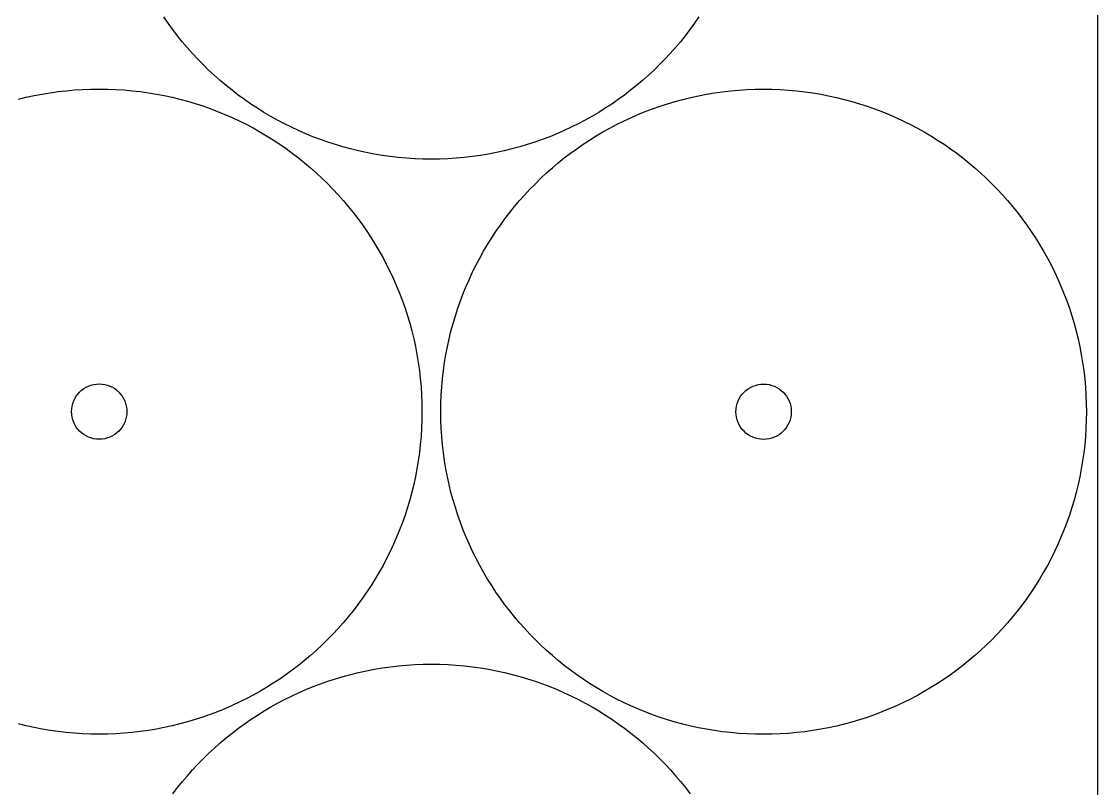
# Model space of a CAD drawing. Extents: x 443 to 1024, y 36 to 674.
# Drawn here: x 906.8 to 1023.5, y 280.3 to 363.6 of the extents above; entities that cross this region are included whole.
import ezdxf

# ---------------------------------------------------------------- set-up
doc = ezdxf.new("R2010")
doc.units = 0
doc.layers.get('0').update_dxf_attribs({"linetype": 'CONTINUOUS'})

msp = doc.modelspace()

# ---------------------------------------------------------------- linework, layer by layer
at = {"color": 0}
msp.add_line((1023.451437, 673.716315), (1023.451437, 36.86042), dxfattribs=at)
at = {"color": 4}
for p, q in [((922.669296, 363.379919), (922.18944, 364.072146)), ((980.234821, 364.072146), (979.754965, 363.379919)), ((923.165234, 362.699926), (922.669296, 363.379919)), ((979.754965, 363.379919), (979.259027, 362.699926)), ((923.676979, 362.032441), (923.165234, 362.699926)), ((924.204257, 361.377741), (923.676979, 362.032441)), ((978.747282, 362.032441), (978.220005, 361.377741)), ((979.259027, 362.699926), (978.747282, 362.032441)), ((924.746792, 360.7361), (924.204257, 361.377741)), ((925.304309, 360.107792), (924.746792, 360.7361)), ((977.67747, 360.7361), (977.119952, 360.107792)), ((978.220005, 361.377741), (977.67747, 360.7361)), ((925.876535, 359.493092), (925.304309, 360.107792)), ((926.463193, 358.892276), (925.876535, 359.493092)), ((976.547726, 359.493092), (975.961068, 358.892276)), ((977.119952, 360.107792), (976.547726, 359.493092)), ((927.06401, 358.305617), (926.463193, 358.892276)), ((927.678709, 357.733392), (927.06401, 358.305617)), ((975.360252, 358.305617), (974.745552, 357.733392)), ((975.961068, 358.892276), (975.360252, 358.305617)), ((928.307017, 357.175874), (927.678709, 357.733392)), ((928.948659, 356.633339), (928.307017, 357.175874)), ((974.117244, 357.175874), (973.475602, 356.633339)), ((974.745552, 357.733392), (974.117244, 357.175874)), ((909.867679, 355.841097), (910.740132, 355.963172)), ((910.740132, 355.963172), (911.619323, 356.063667)), ((911.619323, 356.063667), (912.504975, 356.142309)), ((912.504975, 356.142309), (913.396815, 356.198822)), ((913.396815, 356.198822), (914.294567, 356.232932)), ((914.294567, 356.232932), (915.197957, 356.244363)), ((915.197957, 356.244363), (916.101347, 356.232932)), ((916.101347, 356.232932), (916.9991, 356.198822)), ((916.9991, 356.198822), (917.89094, 356.142309)), ((917.89094, 356.142309), (918.776592, 356.063667)), ((918.776592, 356.063667), (919.655782, 355.963172)), ((919.655782, 355.963172), (920.528236, 355.841097)), ((929.603359, 356.106062), (928.948659, 356.633339)), ((930.270843, 355.594316), (929.603359, 356.106062)), ((972.820902, 356.106062), (972.153418, 355.594316)), ((973.475602, 356.633339), (972.820902, 356.106062)), ((981.913349, 355.823774), (982.785802, 355.945849)), ((982.785802, 355.945849), (983.664992, 356.046345)), ((983.664992, 356.046345), (984.550645, 356.124986)), ((984.550645, 356.124986), (985.442484, 356.1815)), ((985.442484, 356.1815), (986.340237, 356.215609)), ((986.340237, 356.215609), (987.243627, 356.22704)), ((987.243627, 356.22704), (988.147017, 356.215609)), ((988.147017, 356.215609), (989.044769, 356.1815)), ((989.044769, 356.1815), (989.936609, 356.124986)), ((989.936609, 356.124986), (990.822261, 356.046345)), ((990.822261, 356.046345), (991.701452, 355.945849)), ((991.701452, 355.945849), (992.573905, 355.823774)), ((906.450734, 355.142503), (907.29349, 355.348146)), ((907.29349, 355.348146), (908.144083, 355.533309)), ((908.144083, 355.533309), (909.002238, 355.697718)), ((909.002238, 355.697718), (909.867679, 355.841097)), ((920.528236, 355.841097), (921.393677, 355.697718)), ((921.393677, 355.697718), (922.251831, 355.533309)), ((922.251831, 355.533309), (923.102424, 355.348146)), ((923.102424, 355.348146), (923.945181, 355.142503)), ((923.945181, 355.142503), (924.779826, 354.916655)), ((924.779826, 354.916655), (925.606085, 354.670878)), ((930.950836, 355.098379), (930.270843, 355.594316)), ((931.643063, 354.618523), (930.950836, 355.098379)), ((971.473425, 355.098379), (970.781198, 354.618523)), ((972.153418, 355.594316), (971.473425, 355.098379)), ((976.835499, 354.653555), (977.661758, 354.899332)), ((977.661758, 354.899332), (978.496403, 355.12518)), ((978.496403, 355.12518), (979.33916, 355.330823)), ((979.33916, 355.330823), (980.189753, 355.515986)), ((980.189753, 355.515986), (981.047907, 355.680395)), ((981.047907, 355.680395), (981.913349, 355.823774)), ((992.573905, 355.823774), (993.439346, 355.680395)), ((993.439346, 355.680395), (994.297501, 355.515986)), ((994.297501, 355.515986), (995.148094, 355.330823)), ((995.148094, 355.330823), (995.99085, 355.12518)), ((995.99085, 355.12518), (996.825495, 354.899332)), ((996.825495, 354.899332), (997.651754, 354.653555)), ((925.606085, 354.670878), (926.423683, 354.405445)), ((926.423683, 354.405445), (927.232345, 354.120632)), ((927.232345, 354.120632), (928.031796, 353.816713)), ((928.031796, 353.816713), (928.821762, 353.493964)), ((932.34725, 354.155024), (931.643063, 354.618523)), ((933.06312, 353.708156), (932.34725, 354.155024)), ((933.790401, 353.278196), (933.06312, 353.708156)), ((969.361141, 353.708156), (968.63386, 353.278196)), ((970.077012, 354.155024), (969.361141, 353.708156)), ((970.781198, 354.618523), (970.077012, 354.155024)), ((973.619822, 353.476641), (974.409788, 353.79939)), ((974.409788, 353.79939), (975.209239, 354.103309)), ((975.209239, 354.103309), (976.017901, 354.388122)), ((976.017901, 354.388122), (976.835499, 354.653555)), ((997.651754, 354.653555), (998.469352, 354.388122)), ((998.469352, 354.388122), (999.278014, 354.103309)), ((999.278014, 354.103309), (1000.077466, 353.79939)), ((1000.077466, 353.79939), (1000.867431, 353.476641)), ((928.821762, 353.493964), (929.601967, 353.152659)), ((929.601967, 353.152659), (930.372137, 352.793074)), ((930.372137, 352.793074), (931.131997, 352.415482)), ((931.131997, 352.415482), (931.881272, 352.020159)), ((934.528816, 352.865417), (933.790401, 353.278196)), ((935.278091, 352.470094), (934.528816, 352.865417)), ((936.037951, 352.092502), (935.278091, 352.470094)), ((967.146171, 352.470094), (966.386311, 352.092502)), ((967.895445, 352.865417), (967.146171, 352.470094)), ((968.63386, 353.278196), (967.895445, 352.865417)), ((970.560312, 352.002836), (971.309587, 352.398159)), ((971.309587, 352.398159), (972.069447, 352.775751)), ((972.069447, 352.775751), (972.839617, 353.135337)), ((972.839617, 353.135337), (973.619822, 353.476641)), ((1000.867431, 353.476641), (1001.647637, 353.135337)), ((1001.647637, 353.135337), (1002.417807, 352.775751)), ((1002.417807, 352.775751), (1003.177667, 352.398159)), ((1003.177667, 352.398159), (1003.926941, 352.002836)), ((931.881272, 352.020159), (932.619687, 351.60738)), ((932.619687, 351.60738), (933.346968, 351.177419)), ((936.808121, 351.732916), (936.037951, 352.092502)), ((937.588326, 351.391611), (936.808121, 351.732916)), ((938.378292, 351.068862), (937.588326, 351.391611)), ((964.835935, 351.391611), (964.04597, 351.068862)), ((965.616141, 351.732916), (964.835935, 351.391611)), ((966.386311, 352.092502), (965.616141, 351.732916)), ((969.094616, 351.160096), (969.821897, 351.590057)), ((969.821897, 351.590057), (970.560312, 352.002836)), ((1003.926941, 352.002836), (1004.665357, 351.590057)), ((1004.665357, 351.590057), (1005.392637, 351.160096)), ((933.346968, 351.177419), (934.062838, 350.730552)), ((934.062838, 350.730552), (934.767025, 350.267053)), ((934.767025, 350.267053), (935.459252, 349.787197)), ((939.177743, 350.764944), (938.378292, 351.068862)), ((939.986405, 350.480131), (939.177743, 350.764944)), ((940.804003, 350.214698), (939.986405, 350.480131)), ((941.630262, 349.96892), (940.804003, 350.214698)), ((961.620258, 350.214698), (960.793999, 349.96892)), ((962.437856, 350.480131), (961.620258, 350.214698)), ((963.246518, 350.764944), (962.437856, 350.480131)), ((964.04597, 351.068862), (963.246518, 350.764944)), ((966.982332, 349.769874), (967.674559, 350.24973)), ((967.674559, 350.24973), (968.378746, 350.713229)), ((968.378746, 350.713229), (969.094616, 351.160096)), ((1005.392637, 351.160096), (1006.108508, 350.713229)), ((1006.108508, 350.713229), (1006.812694, 350.24973)), ((1006.812694, 350.24973), (1007.504921, 349.769874)), ((935.459252, 349.787197), (936.139245, 349.291259)), ((936.139245, 349.291259), (936.806729, 348.779514)), ((942.464907, 349.743073), (941.630262, 349.96892)), ((943.307664, 349.53743), (942.464907, 349.743073)), ((944.158257, 349.352267), (943.307664, 349.53743)), ((945.016411, 349.187858), (944.158257, 349.352267)), ((945.881852, 349.044479), (945.016411, 349.187858)), ((946.754306, 348.922404), (945.881852, 349.044479)), ((947.633496, 348.821908), (946.754306, 348.922404)), ((955.669956, 348.922404), (954.790765, 348.821908)), ((956.542409, 349.044479), (955.669956, 348.922404)), ((957.40785, 349.187858), (956.542409, 349.044479)), ((958.266005, 349.352267), (957.40785, 349.187858)), ((959.116598, 349.53743), (958.266005, 349.352267)), ((959.959354, 349.743073), (959.116598, 349.53743)), ((960.793999, 349.96892), (959.959354, 349.743073)), ((965.634855, 348.762191), (966.302339, 349.273936)), ((966.302339, 349.273936), (966.982332, 349.769874)), ((1007.504921, 349.769874), (1008.184914, 349.273936)), ((1008.184914, 349.273936), (1008.852398, 348.762191)), ((936.806729, 348.779514), (937.461429, 348.252237)), ((937.461429, 348.252237), (938.103071, 347.709702)), ((938.103071, 347.709702), (938.731379, 347.152184)), ((948.519148, 348.743266), (947.633496, 348.821908)), ((949.410988, 348.686753), (948.519148, 348.743266)), ((950.308741, 348.652644), (949.410988, 348.686753)), ((951.212131, 348.641213), (950.308741, 348.652644)), ((952.115521, 348.652644), (951.212131, 348.641213)), ((953.013273, 348.686753), (952.115521, 348.652644)), ((953.905113, 348.743266), (953.013273, 348.686753)), ((954.790765, 348.821908), (953.905113, 348.743266)), ((964.338513, 347.692379), (964.980155, 348.234914)), ((964.980155, 348.234914), (965.634855, 348.762191)), ((1008.852398, 348.762191), (1009.507098, 348.234914)), ((1009.507098, 348.234914), (1010.14874, 347.692379)), ((938.731379, 347.152184), (939.346078, 346.579958)), ((939.346078, 346.579958), (939.946895, 345.9933)), ((962.494689, 345.975977), (963.095506, 346.562636)), ((963.095506, 346.562636), (963.710205, 347.134861)), ((963.710205, 347.134861), (964.338513, 347.692379)), ((1010.14874, 347.692379), (1010.777048, 347.134861)), ((1010.777048, 347.134861), (1011.391748, 346.562636)), ((1011.391748, 346.562636), (1011.992564, 345.975977)), ((939.946895, 345.9933), (940.533553, 345.392484)), ((940.533553, 345.392484), (941.105779, 344.777784)), ((961.335805, 344.760461), (961.908031, 345.375161)), ((961.908031, 345.375161), (962.494689, 345.975977)), ((1011.992564, 345.975977), (1012.579223, 345.375161)), ((1012.579223, 345.375161), (1013.151448, 344.760461)), ((941.105779, 344.777784), (941.663296, 344.149476)), ((960.778288, 344.132153), (961.335805, 344.760461)), ((1013.151448, 344.760461), (1013.708966, 344.132153)), ((941.663296, 344.149476), (942.205831, 343.507834)), ((942.205831, 343.507834), (942.733109, 342.853134)), ((959.708475, 342.835811), (960.235753, 343.490512)), ((960.235753, 343.490512), (960.778288, 344.132153)), ((1013.708966, 344.132153), (1014.251501, 343.490512)), ((1014.251501, 343.490512), (1014.778778, 342.835811)), ((942.733109, 342.853134), (943.244854, 342.18565)), ((943.244854, 342.18565), (943.740792, 341.505657)), ((958.700792, 341.488334), (959.19673, 342.168327)), ((959.19673, 342.168327), (959.708475, 342.835811)), ((1014.778778, 342.835811), (1015.290523, 342.168327)), ((1015.290523, 342.168327), (1015.786461, 341.488334)), ((943.740792, 341.505657), (944.220648, 340.81343)), ((944.220648, 340.81343), (944.684147, 340.109244)), ((957.757437, 340.091921), (958.220936, 340.796107)), ((958.220936, 340.796107), (958.700792, 341.488334)), ((1015.786461, 341.488334), (1016.266317, 340.796107)), ((1016.266317, 340.796107), (1016.729816, 340.091921)), ((944.684147, 340.109244), (945.131014, 339.393373)), ((957.31057, 339.37605), (957.757437, 340.091921)), ((1016.729816, 340.091921), (1017.176683, 339.37605)), ((945.131014, 339.393373), (945.560975, 338.666093)), ((945.560975, 338.666093), (945.973754, 337.927677)), ((956.46783, 337.910355), (956.880609, 338.64877)), ((956.880609, 338.64877), (957.31057, 339.37605)), ((1017.176683, 339.37605), (1017.606644, 338.64877)), ((1017.606644, 338.64877), (1018.019423, 337.910355)), ((945.973754, 337.927677), (946.369077, 337.178403)), ((956.072507, 337.16108), (956.46783, 337.910355)), ((1018.019423, 337.910355), (1018.414746, 337.16108)), ((946.369077, 337.178403), (946.746668, 336.418543)), ((946.746668, 336.418543), (947.106254, 335.648373)), ((955.33533, 335.63105), (955.694916, 336.40122)), ((955.694916, 336.40122), (956.072507, 337.16108)), ((1018.414746, 337.16108), (1018.792338, 336.40122)), ((1018.792338, 336.40122), (1019.151923, 335.63105)), ((947.106254, 335.648373), (947.447559, 334.868167)), ((954.994025, 334.850844), (955.33533, 335.63105)), ((1019.151923, 335.63105), (1019.493228, 334.850844)), ((947.447559, 334.868167), (947.770308, 334.078202)), ((947.770308, 334.078202), (948.074227, 333.27875)), ((954.367358, 333.261427), (954.671276, 334.060879)), ((954.671276, 334.060879), (954.994025, 334.850844)), ((1019.493228, 334.850844), (1019.815977, 334.060879)), ((1019.815977, 334.060879), (1020.119896, 333.261427)), ((948.074227, 333.27875), (948.35904, 332.470088)), ((954.082544, 332.452765), (954.367358, 333.261427)), ((1020.119896, 333.261427), (1020.404709, 332.452765)), ((948.35904, 332.470088), (948.624472, 331.65249)), ((948.624472, 331.65249), (948.87025, 330.826231)), ((953.571334, 330.808908), (953.817112, 331.635167)), ((953.817112, 331.635167), (954.082544, 332.452765)), ((1020.404709, 332.452765), (1020.670142, 331.635167)), ((1020.670142, 331.635167), (1020.915919, 330.808908)), ((948.87025, 330.826231), (949.096098, 329.991586)), ((953.345486, 329.974263), (953.571334, 330.808908)), ((1020.915919, 330.808908), (1021.141767, 329.974263)), ((949.096098, 329.991586), (949.301741, 329.14883)), ((949.301741, 329.14883), (949.486904, 328.298237)), ((952.95468, 328.280914), (953.139844, 329.131507)), ((953.139844, 329.131507), (953.345486, 329.974263)), ((1021.141767, 329.974263), (1021.34741, 329.131507)), ((1021.34741, 329.131507), (1021.532573, 328.280914)), ((949.486904, 328.298237), (949.651312, 327.440082)), ((952.790272, 327.422759), (952.95468, 328.280914)), ((1021.532573, 328.280914), (1021.696982, 327.422759)), ((949.651312, 327.440082), (949.794691, 326.574641)), ((952.646893, 326.557318), (952.790272, 327.422759)), ((1021.696982, 327.422759), (1021.840361, 326.557318)), ((949.794691, 326.574641), (949.916766, 325.702188)), ((949.916766, 325.702188), (950.017262, 324.822997)), ((952.424322, 324.805674), (952.524818, 325.684865)), ((952.524818, 325.684865), (952.646893, 326.557318)), ((1021.840361, 326.557318), (1021.962436, 325.684865)), ((1021.962436, 325.684865), (1022.062931, 324.805674)), ((950.017262, 324.822997), (950.095904, 323.937345)), ((952.34568, 323.920022), (952.424322, 324.805674)), ((1022.062931, 324.805674), (1022.141573, 323.920022)), ((950.095904, 323.937345), (950.152417, 323.045505)), ((952.289167, 323.028182), (952.34568, 323.920022)), ((1022.141573, 323.920022), (1022.198086, 323.028182)), ((950.152417, 323.045505), (950.186526, 322.147753)), ((950.186526, 322.147753), (950.197957, 321.244363)), ((952.243627, 321.22704), (952.255058, 322.13043)), ((952.255058, 322.13043), (952.289167, 323.028182)), ((1022.198086, 323.028182), (1022.232196, 322.13043)), ((1022.232196, 322.13043), (1022.243627, 321.22704)), ((950.197957, 321.244363), (950.186526, 320.340973)), ((952.255058, 320.32365), (952.243627, 321.22704)), ((1022.243627, 321.22704), (1022.232196, 320.32365)), ((950.186526, 320.340973), (950.152417, 319.44322)), ((952.289167, 319.425897), (952.255058, 320.32365)), ((1022.232196, 320.32365), (1022.198086, 319.425897)), ((950.095904, 318.55138), (950.017262, 317.665728)), ((950.152417, 319.44322), (950.095904, 318.55138)), ((952.34568, 318.534058), (952.289167, 319.425897)), ((952.424322, 317.648405), (952.34568, 318.534058)), ((1022.141573, 318.534058), (1022.062931, 317.648405)), ((1022.198086, 319.425897), (1022.141573, 318.534058)), ((950.017262, 317.665728), (949.916766, 316.786538)), ((952.524818, 316.769215), (952.424322, 317.648405)), ((1022.062931, 317.648405), (1021.962436, 316.769215)), ((949.916766, 316.786538), (949.794691, 315.914084)), ((952.646893, 315.896762), (952.524818, 316.769215)), ((1021.962436, 316.769215), (1021.840361, 315.896762)), ((949.651312, 315.048643), (949.486904, 314.190489)), ((949.794691, 315.914084), (949.651312, 315.048643)), ((952.790272, 315.03132), (952.646893, 315.896762)), ((1021.840361, 315.896762), (1021.696982, 315.03132)), ((949.486904, 314.190489), (949.301741, 313.339896)), ((952.95468, 314.173166), (952.790272, 315.03132)), ((953.139844, 313.322573), (952.95468, 314.173166)), ((1021.532573, 314.173166), (1021.34741, 313.322573)), ((1021.696982, 315.03132), (1021.532573, 314.173166)), ((949.301741, 313.339896), (949.096098, 312.497139)), ((953.345486, 312.479816), (953.139844, 313.322573)), ((1021.34741, 313.322573), (1021.141767, 312.479816)), ((948.87025, 311.662494), (948.624472, 310.836235)), ((949.096098, 312.497139), (948.87025, 311.662494)), ((953.571334, 311.645171), (953.345486, 312.479816)), ((953.817112, 310.818912), (953.571334, 311.645171)), ((1020.915919, 311.645171), (1020.670142, 310.818912)), ((1021.141767, 312.479816), (1020.915919, 311.645171)), ((948.624472, 310.836235), (948.35904, 310.018637)), ((954.082544, 310.001314), (953.817112, 310.818912)), ((1020.670142, 310.818912), (1020.404709, 310.001314)), ((948.074227, 309.209975), (947.770308, 308.410524)), ((948.35904, 310.018637), (948.074227, 309.209975)), ((954.367358, 309.192652), (954.082544, 310.001314)), ((1020.404709, 310.001314), (1020.119896, 309.192652)), ((947.770308, 308.410524), (947.447559, 307.620558)), ((954.671276, 308.393201), (954.367358, 309.192652)), ((954.994025, 307.603235), (954.671276, 308.393201)), ((1019.815977, 308.393201), (1019.493228, 307.603235)), ((1020.119896, 309.192652), (1019.815977, 308.393201)), ((947.447559, 307.620558), (947.106254, 306.840353)), ((955.33533, 306.82303), (954.994025, 307.603235)), ((1019.493228, 307.603235), (1019.151923, 306.82303)), ((946.746668, 306.070183), (946.369077, 305.310323)), ((947.106254, 306.840353), (946.746668, 306.070183)), ((955.694916, 306.05286), (955.33533, 306.82303)), ((956.072507, 305.293), (955.694916, 306.05286)), ((1018.792338, 306.05286), (1018.414746, 305.293)), ((1019.151923, 306.82303), (1018.792338, 306.05286)), ((945.973754, 304.561048), (945.560975, 303.822633)), ((946.369077, 305.310323), (945.973754, 304.561048)), ((956.46783, 304.543725), (956.072507, 305.293)), ((956.880609, 303.80531), (956.46783, 304.543725)), ((1018.019423, 304.543725), (1017.606644, 303.80531)), ((1018.414746, 305.293), (1018.019423, 304.543725)), ((945.560975, 303.822633), (945.131014, 303.095352)), ((957.31057, 303.07803), (956.880609, 303.80531)), ((1017.606644, 303.80531), (1017.176683, 303.07803)), ((944.684147, 302.379482), (944.220648, 301.675295)), ((945.131014, 303.095352), (944.684147, 302.379482)), ((957.757437, 302.362159), (957.31057, 303.07803)), ((958.220936, 301.657972), (957.757437, 302.362159)), ((1016.729816, 302.362159), (1016.266317, 301.657972)), ((1017.176683, 303.07803), (1016.729816, 302.362159)), ((944.220648, 301.675295), (943.740792, 300.983068)), ((958.700792, 300.965745), (958.220936, 301.657972)), ((1016.266317, 301.657972), (1015.786461, 300.965745)), ((943.244854, 300.303075), (942.733109, 299.635591)), ((943.740792, 300.983068), (943.244854, 300.303075)), ((959.19673, 300.285752), (958.700792, 300.965745)), ((959.708475, 299.618268), (959.19673, 300.285752)), ((1015.290523, 300.285752), (1014.778778, 299.618268)), ((1015.786461, 300.965745), (1015.290523, 300.285752)), ((942.205831, 298.980891), (941.663296, 298.339249)), ((942.733109, 299.635591), (942.205831, 298.980891)), ((960.235753, 298.963568), (959.708475, 299.618268)), ((960.778288, 298.321926), (960.235753, 298.963568)), ((1014.251501, 298.963568), (1013.708966, 298.321926)), ((1014.778778, 299.618268), (1014.251501, 298.963568)), ((941.105779, 297.710941), (940.533553, 297.096242)), ((941.663296, 298.339249), (941.105779, 297.710941)), ((961.335805, 297.693618), (960.778288, 298.321926)), ((961.908031, 297.078919), (961.335805, 297.693618)), ((1013.151448, 297.693618), (1012.579223, 297.078919)), ((1013.708966, 298.321926), (1013.151448, 297.693618)), ((939.946895, 296.495425), (939.346078, 295.908767)), ((940.533553, 297.096242), (939.946895, 296.495425)), ((962.494689, 296.478102), (961.908031, 297.078919)), ((963.095506, 295.891444), (962.494689, 296.478102)), ((1011.992564, 296.478102), (1011.391748, 295.891444)), ((1012.579223, 297.078919), (1011.992564, 296.478102)), ((938.731379, 295.336541), (938.103071, 294.779024)), ((939.346078, 295.908767), (938.731379, 295.336541)), ((963.710205, 295.319219), (963.095506, 295.891444)), ((964.338513, 294.761701), (963.710205, 295.319219)), ((1010.777048, 295.319219), (1010.14874, 294.761701)), ((1011.391748, 295.891444), (1010.777048, 295.319219)), ((937.461429, 294.236489), (936.806729, 293.709211)), ((938.103071, 294.779024), (937.461429, 294.236489)), ((964.980155, 294.219166), (964.338513, 294.761701)), ((965.634855, 293.691888), (964.980155, 294.219166)), ((1009.507098, 294.219166), (1008.852398, 293.691888)), ((1010.14874, 294.761701), (1009.507098, 294.219166)), ((936.139245, 293.197466), (935.459252, 292.701528)), ((936.806729, 293.709211), (936.139245, 293.197466)), ((942.48223, 292.72833), (943.324986, 292.933973)), ((943.324986, 292.933973), (944.175579, 293.119136)), ((944.175579, 293.119136), (945.033734, 293.283544)), ((945.033734, 293.283544), (945.899175, 293.426923)), ((945.899175, 293.426923), (946.771629, 293.548998)), ((946.771629, 293.548998), (947.650819, 293.649494)), ((947.650819, 293.649494), (948.536471, 293.728136)), ((948.536471, 293.728136), (949.428311, 293.784649)), ((949.428311, 293.784649), (950.326063, 293.818759)), ((950.326063, 293.818759), (951.229453, 293.830189)), ((951.229453, 293.830189), (952.132843, 293.818759)), ((952.132843, 293.818759), (953.030596, 293.784649)), ((953.030596, 293.784649), (953.922436, 293.728136)), ((953.922436, 293.728136), (954.808088, 293.649494)), ((954.808088, 293.649494), (955.687278, 293.548998)), ((955.687278, 293.548998), (956.559732, 293.426923)), ((956.559732, 293.426923), (957.425173, 293.283544)), ((957.425173, 293.283544), (958.283327, 293.119136)), ((958.283327, 293.119136), (959.13392, 292.933973)), ((959.13392, 292.933973), (959.976677, 292.72833)), ((966.302339, 293.180143), (965.634855, 293.691888)), ((966.982332, 292.684205), (966.302339, 293.180143)), ((1008.184914, 293.180143), (1007.504921, 292.684205)), ((1008.852398, 293.691888), (1008.184914, 293.180143)), ((934.062838, 291.758173), (933.346968, 291.311306)), ((934.767025, 292.221672), (934.062838, 291.758173)), ((935.459252, 292.701528), (934.767025, 292.221672)), ((938.395615, 291.40254), (939.195066, 291.706459)), ((939.195066, 291.706459), (940.003728, 291.991272)), ((940.003728, 291.991272), (940.821326, 292.256704)), ((940.821326, 292.256704), (941.647585, 292.502482)), ((941.647585, 292.502482), (942.48223, 292.72833)), ((959.976677, 292.72833), (960.811322, 292.502482)), ((960.811322, 292.502482), (961.637581, 292.256704)), ((961.637581, 292.256704), (962.455179, 291.991272)), ((962.455179, 291.991272), (963.263841, 291.706459)), ((963.263841, 291.706459), (964.063292, 291.40254)), ((967.674559, 292.204349), (966.982332, 292.684205)), ((968.378746, 291.74085), (967.674559, 292.204349)), ((969.094616, 291.293983), (968.378746, 291.74085)), ((1006.108508, 291.74085), (1005.392637, 291.293983)), ((1006.812694, 292.204349), (1006.108508, 291.74085)), ((1007.504921, 292.684205), (1006.812694, 292.204349)), ((932.619687, 290.881345), (931.881272, 290.468566)), ((933.346968, 291.311306), (932.619687, 290.881345)), ((936.055273, 290.3789), (936.825443, 290.738486)), ((936.825443, 290.738486), (937.605649, 291.079791)), ((937.605649, 291.079791), (938.395615, 291.40254)), ((964.063292, 291.40254), (964.853258, 291.079791)), ((964.853258, 291.079791), (965.633463, 290.738486)), ((965.633463, 290.738486), (966.403633, 290.3789)), ((969.821897, 290.864022), (969.094616, 291.293983)), ((970.560312, 290.451243), (969.821897, 290.864022)), ((1004.665357, 290.864022), (1003.926941, 290.451243)), ((1005.392637, 291.293983), (1004.665357, 290.864022)), ((930.372137, 289.695652), (929.601967, 289.336066)), ((931.131997, 290.073243), (930.372137, 289.695652)), ((931.881272, 290.468566), (931.131997, 290.073243)), ((933.807724, 289.193207), (934.546139, 289.605986)), ((934.546139, 289.605986), (935.295414, 290.001309)), ((935.295414, 290.001309), (936.055273, 290.3789)), ((966.403633, 290.3789), (967.163493, 290.001309)), ((967.163493, 290.001309), (967.912768, 289.605986)), ((967.912768, 289.605986), (968.651183, 289.193207)), ((971.309587, 290.05592), (970.560312, 290.451243)), ((972.069447, 289.678329), (971.309587, 290.05592)), ((972.839617, 289.318743), (972.069447, 289.678329)), ((1002.417807, 289.678329), (1001.647637, 289.318743)), ((1003.177667, 290.05592), (1002.417807, 289.678329)), ((1003.926941, 290.451243), (1003.177667, 290.05592)), ((927.232345, 288.368093), (926.423683, 288.08328)), ((928.031796, 288.672012), (927.232345, 288.368093)), ((928.821762, 288.994761), (928.031796, 288.672012)), ((929.601967, 289.336066), (928.821762, 288.994761)), ((931.660386, 287.85288), (932.364572, 288.316379)), ((932.364572, 288.316379), (933.080443, 288.763246)), ((933.080443, 288.763246), (933.807724, 289.193207)), ((968.651183, 289.193207), (969.378464, 288.763246)), ((969.378464, 288.763246), (970.094334, 288.316379)), ((970.094334, 288.316379), (970.798521, 287.85288)), ((973.619822, 288.977438), (972.839617, 289.318743)), ((974.409788, 288.654689), (973.619822, 288.977438)), ((975.209239, 288.350771), (974.409788, 288.654689)), ((976.017901, 288.065958), (975.209239, 288.350771)), ((999.278014, 288.350771), (998.469352, 288.065958)), ((1000.077466, 288.654689), (999.278014, 288.350771)), ((1000.867431, 288.977438), (1000.077466, 288.654689)), ((1001.647637, 289.318743), (1000.867431, 288.977438)), ((907.29349, 287.140579), (906.450734, 287.346222)), ((908.144083, 286.955416), (907.29349, 287.140579)), ((923.102424, 287.140579), (922.251831, 286.955416)), ((923.945181, 287.346222), (923.102424, 287.140579)), ((924.779826, 287.57207), (923.945181, 287.346222)), ((925.606085, 287.817848), (924.779826, 287.57207)), ((926.423683, 288.08328), (925.606085, 287.817848)), ((930.288166, 286.877086), (930.968159, 287.373024)), ((930.968159, 287.373024), (931.660386, 287.85288)), ((970.798521, 287.85288), (971.490748, 287.373024)), ((971.490748, 287.373024), (972.170741, 286.877086)), ((976.835499, 287.800525), (976.017901, 288.065958)), ((977.661758, 287.554747), (976.835499, 287.800525)), ((978.496403, 287.328899), (977.661758, 287.554747)), ((979.33916, 287.123257), (978.496403, 287.328899)), ((980.189753, 286.938094), (979.33916, 287.123257)), ((995.148094, 287.123257), (994.297501, 286.938094)), ((995.99085, 287.328899), (995.148094, 287.123257)), ((996.825495, 287.554747), (995.99085, 287.328899)), ((997.651754, 287.800525), (996.825495, 287.554747)), ((998.469352, 288.065958), (997.651754, 287.800525)), ((909.002238, 286.791008), (908.144083, 286.955416)), ((909.867679, 286.647629), (909.002238, 286.791008)), ((910.740132, 286.525554), (909.867679, 286.647629)), ((911.619323, 286.425058), (910.740132, 286.525554)), ((912.504975, 286.346416), (911.619323, 286.425058)), ((913.396815, 286.289903), (912.504975, 286.346416)), ((914.294567, 286.255794), (913.396815, 286.289903)), ((915.197957, 286.244363), (914.294567, 286.255794)), ((916.101347, 286.255794), (915.197957, 286.244363)), ((916.9991, 286.289903), (916.101347, 286.255794)), ((917.89094, 286.346416), (916.9991, 286.289903)), ((918.776592, 286.425058), (917.89094, 286.346416)), ((919.655782, 286.525554), (918.776592, 286.425058)), ((920.528236, 286.647629), (919.655782, 286.525554)), ((921.393677, 286.791008), (920.528236, 286.647629)), ((922.251831, 286.955416), (921.393677, 286.791008)), ((928.965982, 285.838063), (929.620682, 286.365341)), ((929.620682, 286.365341), (930.288166, 286.877086)), ((972.170741, 286.877086), (972.838225, 286.365341)), ((972.838225, 286.365341), (973.492925, 285.838063)), ((981.047907, 286.773685), (980.189753, 286.938094)), ((981.913349, 286.630306), (981.047907, 286.773685)), ((982.785802, 286.508231), (981.913349, 286.630306)), ((983.664992, 286.407735), (982.785802, 286.508231)), ((984.550645, 286.329093), (983.664992, 286.407735)), ((985.442484, 286.27258), (984.550645, 286.329093)), ((986.340237, 286.238471), (985.442484, 286.27258)), ((987.243627, 286.22704), (986.340237, 286.238471)), ((988.147017, 286.238471), (987.243627, 286.22704)), ((989.044769, 286.27258), (988.147017, 286.238471)), ((989.936609, 286.329093), (989.044769, 286.27258)), ((990.822261, 286.407735), (989.936609, 286.329093)), ((991.701452, 286.508231), (990.822261, 286.407735)), ((992.573905, 286.630306), (991.701452, 286.508231)), ((993.439346, 286.773685), (992.573905, 286.630306)), ((994.297501, 286.938094), (993.439346, 286.773685)), ((927.081332, 284.165785), (927.696032, 284.738011)), ((927.696032, 284.738011), (928.32434, 285.295528)), ((928.32434, 285.295528), (928.965982, 285.838063)), ((973.492925, 285.838063), (974.134567, 285.295528)), ((974.134567, 285.295528), (974.762875, 284.738011)), ((974.762875, 284.738011), (975.377575, 284.165785)), ((925.893858, 282.97831), (926.480516, 283.579127)), ((926.480516, 283.579127), (927.081332, 284.165785)), ((975.377575, 284.165785), (975.978391, 283.579127)), ((975.978391, 283.579127), (976.565049, 282.97831)), ((924.764115, 281.735303), (925.321632, 282.363611)), ((925.321632, 282.363611), (925.893858, 282.97831)), ((976.565049, 282.97831), (977.137275, 282.363611)), ((977.137275, 282.363611), (977.694792, 281.735303)), ((924.22158, 281.093661), (924.764115, 281.735303)), ((977.694792, 281.735303), (978.237327, 281.093661)), ((923.182557, 279.771477), (923.694302, 280.438961)), ((923.694302, 280.438961), (924.22158, 281.093661)), ((978.237327, 281.093661), (978.764605, 280.438961)), ((978.764605, 280.438961), (979.27635, 279.771477))]:
    msp.add_line(p, q, dxfattribs=at)
at = {"color": 7}
for p, q in [((912.882997, 323.15266), (913.07662, 323.3657)), ((913.07662, 323.3657), (913.28966, 323.559323)), ((913.28966, 323.559323), (913.520609, 323.732022)), ((913.520609, 323.732022), (913.767959, 323.882288)), ((913.767959, 323.882288), (914.030203, 324.008614)), ((914.030203, 324.008614), (914.305832, 324.109493)), ((914.305832, 324.109493), (914.59334, 324.183415)), ((914.59334, 324.183415), (914.891217, 324.228874)), ((914.891217, 324.228874), (915.197957, 324.244363)), ((915.197957, 324.244363), (915.504697, 324.228874)), ((915.504697, 324.228874), (915.802575, 324.183415)), ((915.802575, 324.183415), (916.090083, 324.109493)), ((916.090083, 324.109493), (916.365712, 324.008614)), ((916.365712, 324.008614), (916.627956, 323.882288)), ((916.627956, 323.882288), (916.875306, 323.732022)), ((916.875306, 323.732022), (917.106255, 323.559323)), ((917.106255, 323.559323), (917.319295, 323.3657)), ((917.319295, 323.3657), (917.512918, 323.15266)), ((984.928666, 323.135337), (985.122289, 323.348377)), ((985.122289, 323.348377), (985.335329, 323.542)), ((985.335329, 323.542), (985.566278, 323.714699)), ((985.566278, 323.714699), (985.813628, 323.864965)), ((985.813628, 323.864965), (986.075872, 323.991291)), ((986.075872, 323.991291), (986.351501, 324.09217)), ((986.351501, 324.09217), (986.639009, 324.166092)), ((986.639009, 324.166092), (986.936887, 324.211552)), ((986.936887, 324.211552), (987.243627, 324.22704)), ((987.243627, 324.22704), (987.550367, 324.211552)), ((987.550367, 324.211552), (987.848244, 324.166092)), ((987.848244, 324.166092), (988.135752, 324.09217)), ((988.135752, 324.09217), (988.411381, 323.991291)), ((988.411381, 323.991291), (988.673625, 323.864965)), ((988.673625, 323.864965), (988.920975, 323.714699)), ((988.920975, 323.714699), (989.151924, 323.542)), ((989.151924, 323.542), (989.364964, 323.348377)), ((989.364964, 323.348377), (989.558587, 323.135337)), ((912.258905, 321.84898), (912.332828, 322.136488)), ((912.332828, 322.136488), (912.433706, 322.412117)), ((912.433706, 322.412117), (912.560032, 322.674361)), ((912.560032, 322.674361), (912.710298, 322.921711)), ((912.710298, 322.921711), (912.882997, 323.15266)), ((917.512918, 323.15266), (917.685617, 322.921711)), ((917.685617, 322.921711), (917.835883, 322.674361)), ((917.835883, 322.674361), (917.962209, 322.412117)), ((917.962209, 322.412117), (918.063087, 322.136488)), ((918.063087, 322.136488), (918.13701, 321.84898)), ((984.304574, 321.831658), (984.378497, 322.119165)), ((984.378497, 322.119165), (984.479375, 322.394794)), ((984.479375, 322.394794), (984.605701, 322.657038)), ((984.605701, 322.657038), (984.755967, 322.904388)), ((984.755967, 322.904388), (984.928666, 323.135337)), ((989.558587, 323.135337), (989.731286, 322.904388)), ((989.731286, 322.904388), (989.881552, 322.657038)), ((989.881552, 322.657038), (990.007878, 322.394794)), ((990.007878, 322.394794), (990.108757, 322.119165)), ((990.108757, 322.119165), (990.182679, 321.831658)), ((912.197957, 321.244363), (912.213446, 321.551103)), ((912.213446, 320.93764), (912.197957, 321.244363)), ((912.213446, 321.551103), (912.258905, 321.84898)), ((912.258905, 320.639778), (912.213446, 320.93764)), ((918.13701, 321.84898), (918.182469, 321.551103)), ((918.182469, 320.93764), (918.13701, 320.639778)), ((918.182469, 321.551103), (918.197957, 321.244363)), ((918.197957, 321.244363), (918.182469, 320.93764)), ((984.243627, 321.22704), (984.259115, 321.53378)), ((984.259115, 320.9203), (984.243627, 321.22704)), ((984.259115, 321.53378), (984.304574, 321.831658)), ((984.304574, 320.622422), (984.259115, 320.9203)), ((990.182679, 321.831658), (990.228139, 321.53378)), ((990.228139, 320.9203), (990.182679, 320.622422)), ((990.228139, 321.53378), (990.243627, 321.22704)), ((990.243627, 321.22704), (990.228139, 320.9203)), ((912.332828, 320.352284), (912.258905, 320.639778)), ((912.433706, 320.076666), (912.332828, 320.352284)), ((912.560032, 319.814432), (912.433706, 320.076666)), ((912.710298, 319.56709), (912.560032, 319.814432)), ((917.835883, 319.814432), (917.685617, 319.56709)), ((917.962209, 320.076666), (917.835883, 319.814432)), ((918.063087, 320.352284), (917.962209, 320.076666)), ((918.13701, 320.639778), (918.063087, 320.352284)), ((984.378497, 320.334915), (984.304574, 320.622422)), ((984.479375, 320.059285), (984.378497, 320.334915)), ((984.605701, 319.797041), (984.479375, 320.059285)), ((984.755967, 319.549691), (984.605701, 319.797041)), ((989.881552, 319.797041), (989.731286, 319.549691)), ((990.007878, 320.059285), (989.881552, 319.797041)), ((990.108757, 320.334915), (990.007878, 320.059285)), ((990.182679, 320.622422), (990.108757, 320.334915)), ((912.882997, 319.336147), (912.710298, 319.56709)), ((913.07662, 319.123113), (912.882997, 319.336147)), ((913.28966, 318.929494), (913.07662, 319.123113)), ((913.520609, 318.756798), (913.28966, 318.929494)), ((913.767959, 318.606534), (913.520609, 318.756798)), ((914.030203, 318.48021), (913.767959, 318.606534)), ((916.627956, 318.606534), (916.365712, 318.48021)), ((916.875306, 318.756798), (916.627956, 318.606534)), ((917.106255, 318.929494), (916.875306, 318.756798)), ((917.319295, 319.123113), (917.106255, 318.929494)), ((917.512918, 319.336147), (917.319295, 319.123113)), ((917.685617, 319.56709), (917.512918, 319.336147)), ((984.928666, 319.318742), (984.755967, 319.549691)), ((985.122289, 319.105702), (984.928666, 319.318742)), ((985.335329, 318.912079), (985.122289, 319.105702)), ((985.566278, 318.739381), (985.335329, 318.912079)), ((985.813628, 318.589114), (985.566278, 318.739381)), ((986.075872, 318.462788), (985.813628, 318.589114)), ((988.673625, 318.589114), (988.411381, 318.462788)), ((988.920975, 318.739381), (988.673625, 318.589114)), ((989.151924, 318.912079), (988.920975, 318.739381)), ((989.364964, 319.105702), (989.151924, 318.912079)), ((989.558587, 319.318742), (989.364964, 319.105702)), ((989.731286, 319.549691), (989.558587, 319.318742)), ((914.305832, 318.379332), (914.030203, 318.48021)), ((914.59334, 318.30541), (914.305832, 318.379332)), ((914.891217, 318.259951), (914.59334, 318.30541)), ((915.197957, 318.244463), (914.891217, 318.259951)), ((915.504697, 318.259951), (915.197957, 318.244463)), ((915.802575, 318.30541), (915.504697, 318.259951)), ((916.090083, 318.379332), (915.802575, 318.30541)), ((916.365712, 318.48021), (916.090083, 318.379332)), ((986.351501, 318.36191), (986.075872, 318.462788)), ((986.639009, 318.287987), (986.351501, 318.36191)), ((986.936887, 318.242528), (986.639009, 318.287987)), ((987.243627, 318.22704), (986.936887, 318.242528)), ((987.550367, 318.242528), (987.243627, 318.22704)), ((987.848244, 318.287987), (987.550367, 318.242528)), ((988.135752, 318.36191), (987.848244, 318.287987)), ((988.411381, 318.462788), (988.135752, 318.36191))]:
    msp.add_line(p, q, dxfattribs=at)

doc.saveas('drawing.dxf')
